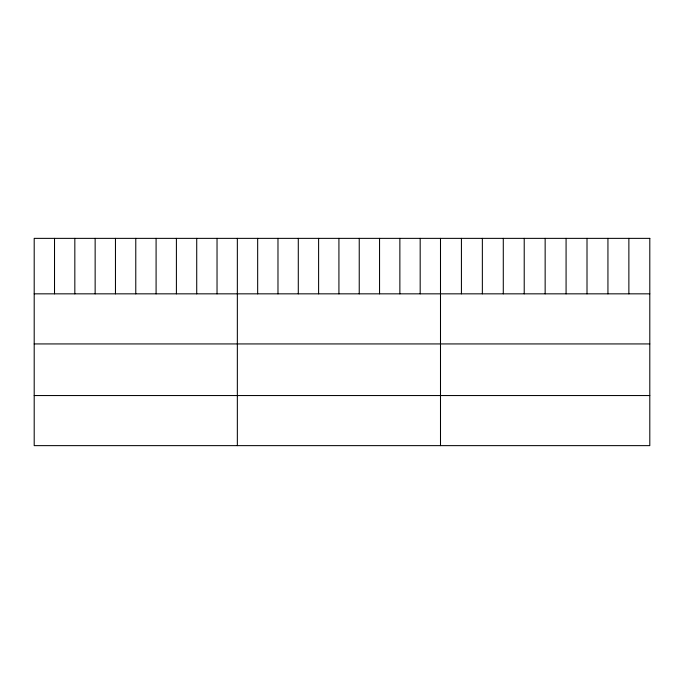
<?xml version="1.0" encoding="UTF-8"?>
<svg xmlns="http://www.w3.org/2000/svg" width="684" height="684" viewBox="0 0 684 684"><rect width="100%" height="100%" fill="white"/><g stroke="black" fill="none" stroke-linecap="round" stroke-linejoin="round"><path stroke-width="1.03" d="M34.2 293.838L649.8 293.838M34.2 343.932L649.8 343.932M34.2 395.549L649.8 395.549M628.87 238.365L628.87 293.838M607.939 238.365L607.939 293.838M587.009 238.365L587.009 293.838M566.078 238.365L566.078 293.838M545.148 238.365L545.148 293.838M524.218 238.365L524.218 293.838M503.287 238.365L503.287 293.838M482.357 238.365L482.357 293.838M461.426 238.365L461.426 293.838M440.496 238.365L440.496 445.635M420.181 238.365L420.181 293.838M399.866 238.365L399.866 293.838M379.552 238.365L379.552 293.838M359.237 238.365L359.237 293.838M338.922 238.365L338.922 293.838M318.607 238.365L318.607 293.838M298.292 238.365L298.292 293.838M277.978 238.365L277.978 293.838M257.663 238.365L257.663 293.838M237.348 238.365L237.348 445.635M217.033 238.365L217.033 293.838M196.718 238.365L196.718 293.838M176.404 238.365L176.404 293.838M156.089 238.365L156.089 293.838M135.774 238.365L135.774 293.838M115.459 238.365L115.459 293.838M95.144 238.365L95.144 293.838M74.83 238.365L74.83 293.838M54.515 238.365L54.515 293.838M649.8 238.365L34.2 238.365L34.2 445.635L649.8 445.635L649.8 238.365"/></g></svg>
